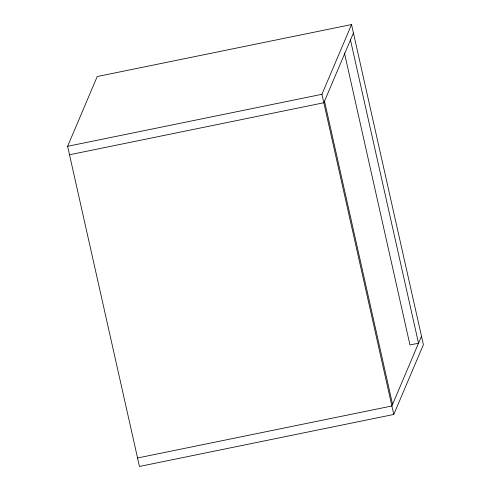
<?xml version="1.0" encoding="UTF-8"?>
<svg xmlns="http://www.w3.org/2000/svg" width="491" height="491" viewBox="0 0 491 491"><rect width="100%" height="100%" fill="white"/><g stroke="black" fill="none" stroke-linecap="round" stroke-linejoin="round"><path stroke-width="0.74" d="M67.611 146.3L97.218 76.547L351.538 24.55L423.389 344.7L393.782 414.453L139.462 466.45L67.611 146.3L321.93 94.303L351.538 24.55M353.44 33.014L323.833 102.76L69.513 154.757M421.487 336.243L391.879 405.989L137.56 457.986M350.476 39.986L418.528 343.215L409.973 344.964L344.437 52.936M324.514 101.152L392.567 404.381M321.93 94.303L393.782 414.453"/></g></svg>
